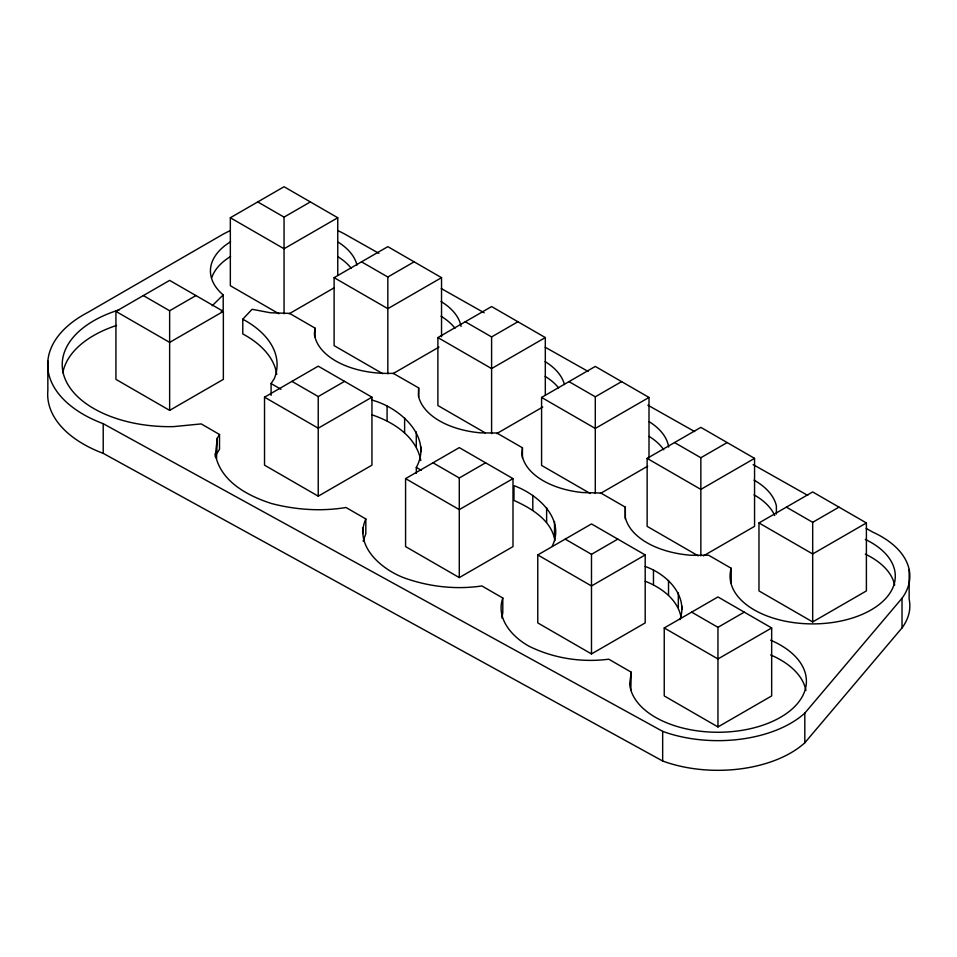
<?xml version="1.0" encoding="UTF-8"?>
<svg xmlns="http://www.w3.org/2000/svg" width="957" height="957" viewBox="0 0 957 957"><rect width="100%" height="100%" fill="white"/><g stroke="black" fill="none" stroke-linecap="round" stroke-linejoin="round"><path stroke-width="1.44" d="M276.729 374.414A107.423 62.026 0 0 0 242.779 333.933L242.779 319.207L252.086 309.29L270.353 312.76L289.54 313.382L314.985 328.072L314.386 333.993A73.629 42.515 0 0 0 393.183 373.302L418.664 387.908L418.448 395.672A73.629 42.515 0 0 0 480.797 432.863L496.839 433.019L522.438 447.792L522.438 458.104M522.438 447.792L521.924 454.288A73.629 42.515 0 0 0 582.346 492.532L600.817 493.022L625.304 507.15L625.316 517.402A76.189 43.986 0 0 0 690.954 555.239L708.611 555.227L731.208 568.267A82.625 47.706 0 0 0 841.538 620.89A82.625 47.706 0 0 0 865.307 539.413M215.229 456.633L217.275 438.186L219.524 434.49L201.221 423.915L173.564 426.619A107.423 62.026 0 0 1 65.889 380.707A107.423 62.026 0 0 1 119.302 309.841M216.533 458.559L217.275 438.186M371.795 400.038C399.512 407.311 433.282 436.823 416.319 467.411L416.319 473.296M215.229 453.69C220.014 481.204 247.361 495.774 271.632 503.561C295.88 509.842 321.229 511.612 345.991 507.497L365.825 518.957C353.612 545.813 381.676 569.63 404.608 578.04C429.25 586.773 455.975 589.823 481.861 585.947L502.796 598.029C495.57 618.653 512.462 637.314 529.496 646.465C553.912 658.38 581.832 662.722 608.736 659.194L631.225 672.173L629.646 683.944A88.439 51.056 0 0 0 759.834 726.172A88.439 51.056 0 0 0 770.648 640.197M630.83 689.853L631.225 672.173M501.899 618.055L502.796 612.755L502.796 598.029M679.972 619.622C688.55 595.398 666.467 573.889 645.221 566.496M363.134 541.1L365.825 533.683L365.825 518.957M552.321 545.933C565.575 518.826 537.391 494.099 513.969 485.678L513.969 500.415C531.326 508.263 551.627 520.249 554.916 540.633M217.275 452.912L219.524 449.216L219.524 434.49M271.094 395.349L271.094 383.566L274.36 378.493A107.423 62.026 0 0 0 242.779 319.207M47.85 360.945L47.85 390.612A121.958 70.411 0 0 0 103.212 453.355L662.663 761.018A102.973 59.454 0 0 0 804.813 742.799L804.813 713.132L902.02 598.245A97.159 56.092 0 0 0 872.7 532.08L866.205 528.408M804.813 742.799L902.02 627.912A97.159 56.092 0 0 0 909.15 599.166L909.15 569.499M212.191 305.762L223.208 294.923A73.629 42.515 0 0 1 230.589 241.762M221.199 311.623L223.208 309.661L223.208 294.923M278.942 313.776L230.338 285.724L230.338 217.753L284.05 186.735L337.761 217.753L337.761 275.377M115.929 311.396L169.64 280.389L223.352 311.396L223.352 379.367L169.64 410.374L115.929 379.367L115.929 311.396L169.64 342.403L223.352 311.396M257.744 201.927L284.05 217.119L310.355 201.927M143.335 295.569L169.64 310.762L195.946 295.569M337.761 217.753L284.05 248.76L230.338 217.753M382.704 373.685L334.113 345.633L334.113 277.662L387.824 246.655L441.536 277.662L441.536 336.768M289.17 313.776L333.933 287.937M361.519 261.835L387.824 277.028L414.13 261.835M441.536 277.662L387.824 308.668L334.113 277.662M264.527 397.191L318.238 366.172L371.95 397.191L371.95 465.162L318.238 496.169L264.527 465.162L264.527 397.191L318.238 428.198L371.95 397.191M291.933 381.365L318.238 396.557L344.544 381.365M485.211 432.863L437.887 405.541L437.887 337.57L491.599 306.563L545.311 337.57L545.311 395.205M392.944 373.685L438.976 347.104M465.293 321.755L491.599 336.936L517.904 321.755M545.311 337.57L491.599 368.589L437.887 337.57M590.182 493.465L541.578 465.413L541.578 397.442L595.29 366.435L649.002 397.442L649.002 458.02M405.577 478.62L459.288 447.613L513 478.62L513 546.591L459.288 577.597L405.577 546.591L405.577 478.62L459.288 509.626L513 478.62M496.719 433.605L542.751 407.024M568.984 381.616L595.29 396.808L621.607 381.616M432.983 462.793L459.288 477.986L485.594 462.793M649.002 397.442L595.29 428.449L541.578 397.442M698.287 555.885L647.135 526.35L647.135 458.379L700.847 427.372L754.559 458.379L754.559 526.35L703.407 555.885M600.41 493.465L647.722 466.155M674.541 442.565L700.847 457.745L727.153 442.565M537.774 554.94L591.486 523.934L645.197 554.94L645.197 622.911L591.486 653.93L537.774 622.911L537.774 554.94L591.486 585.959L645.197 554.94M754.559 458.379L700.847 489.398L647.135 458.379M565.18 539.126L591.486 554.318L617.791 539.126M758.973 522.953L812.684 491.946L866.396 522.953L866.396 590.924L812.684 621.93L758.973 590.924L758.973 522.953L812.684 553.959L866.396 522.953M786.379 507.126L812.684 522.319L838.99 507.126M664.242 627.959L717.953 596.953L771.665 627.959L771.665 695.93L717.953 726.937L664.242 695.93L664.242 627.959L717.953 658.966L771.665 627.959M691.648 612.145L717.953 627.325L744.271 612.145M371.795 414.764C393.423 421.965 416.271 436.559 420.805 460.508M645.221 581.234C661.131 587.478 677.676 599.369 681.037 617.109M230.266 230.649A88.164 50.9 0 0 0 220.457 235.733L88.044 312.305A121.958 70.411 0 0 0 103.212 423.688L662.663 731.351A102.973 59.454 0 0 0 804.813 713.132M378.9 253.342L345.106 234.274A88.164 50.9 0 0 0 337.618 230.553M441.273 288.547L484.158 312.76M545.227 347.235L588.112 371.436M647.889 405.182L694.674 431.583M753.147 464.6L807.732 495.403M271.094 383.566L280.999 389.284M416.319 467.411L421.271 470.27M776.39 514.041L776.378 505.846A76.189 43.986 0 0 0 754.032 480.127M902.02 598.245L902.02 627.912M812.684 522.319L812.684 621.93M731.208 568.267L731.208 583.004M717.953 627.325L717.953 726.937M700.847 457.745L700.847 555.885M682.197 606.427L682.197 609.37M678.322 592.933L678.322 607.659M668.524 580.48L668.524 595.206M662.663 731.351L662.663 761.018M653.475 569.905L653.475 584.643M625.304 507.15L625.304 518.933M595.29 396.808L595.29 493.465M591.486 554.318L591.486 653.93M554.51 521.529L554.51 536.255M546.626 507.653L546.626 522.378M532.798 495.427L532.798 510.153M491.599 336.936L491.599 433.605M459.288 477.986L459.288 577.597M421.247 447.158L421.247 451.584M418.664 387.908L418.664 396.736M416.283 431.882L416.283 446.608M404.62 417.862L404.62 432.6M387.824 277.028L387.824 373.685M387.083 406.067L387.083 420.793M362.679 527.606L362.679 533.504M318.238 396.557L318.238 496.169M314.985 328.072L314.985 336.9M284.05 217.119L284.05 313.776M169.64 310.762L169.64 410.374M103.212 423.688L103.212 453.355M441.033 301.515A73.629 42.515 0 0 1 461.047 326.433M545.119 361.614A73.629 42.515 0 0 1 564.439 384.582M649.097 421.654A73.629 42.515 0 0 1 668.668 447.075M338.383 242.288A73.629 42.515 0 0 1 356.973 265.065M770.648 654.923A88.439 51.056 0 0 1 805.902 690.535M62.827 372.787A107.423 62.026 0 0 1 116.563 325.44M865.307 554.139A82.625 47.706 0 0 1 894.675 585.026M754.032 494.853A76.189 43.986 0 0 1 774.703 515.56M649.097 436.392A73.629 42.515 0 0 1 663.787 449.814M545.119 376.34A73.629 42.515 0 0 1 558.577 387.884M441.033 316.241A73.629 42.515 0 0 1 455.006 328.227M211.712 277.805A73.629 42.515 0 0 1 230.589 256.488M338.383 257.026A73.629 42.515 0 0 1 351.183 268.247"/></g></svg>
